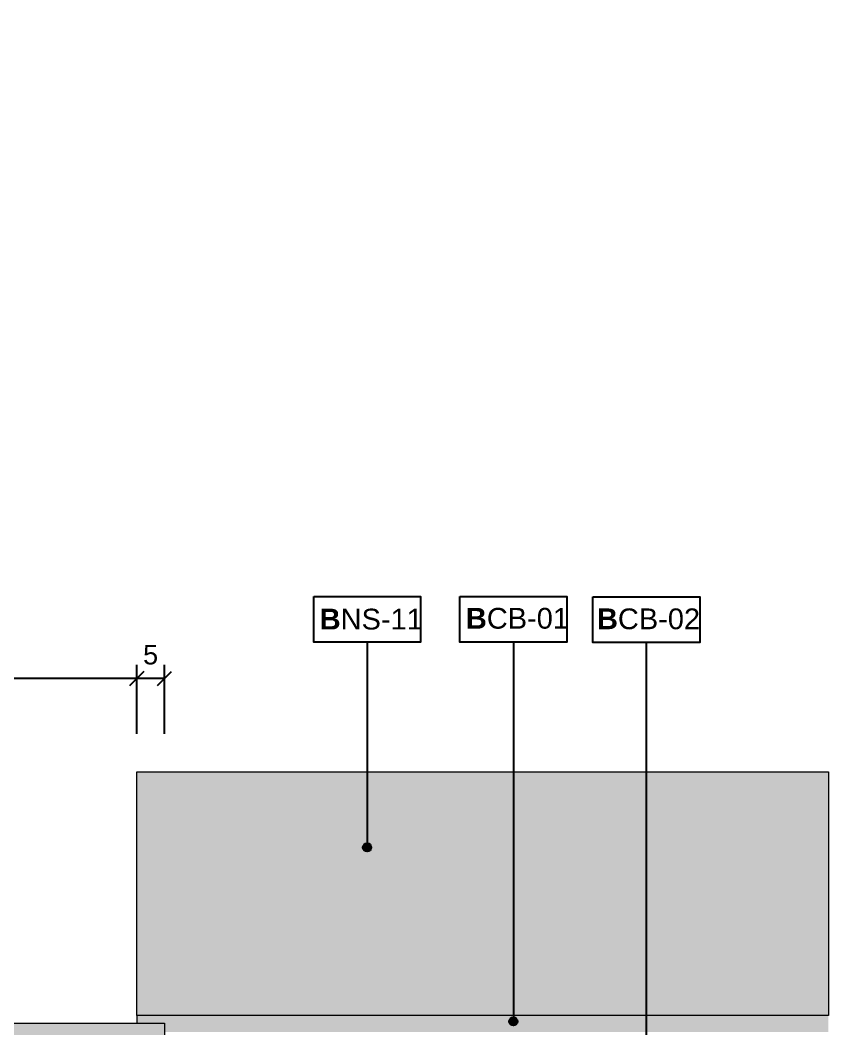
# Model space of a CAD drawing. Header units: metres. Extents: x -325 to 301, y -147 to 149.
# Drawn here: x 67.538 to 68.998, y 44.322 to 46.144 of the extents above; entities that cross this region are included whole.
import ezdxf

# ---------------------------------------------------------------- set-up
doc = ezdxf.new("R2010")
doc.units = ezdxf.units.M
doc.layers.get('Defpoints').update_dxf_attribs({"lineweight": 13})
doc.layers.add('-AUX-QAD', color=5, linetype='Continuous', plot=False)
doc.layers.add('0-TX-1_25', color=7, linetype='Continuous', true_color=0x3f4f7f)
doc.layers.add('EIT_3 TR sorra', color=7, linetype='Continuous', true_color=0xd8ceb0)
doc.layers.add('03-TR-Paviment_08_Natural Stone Bleachers', color=7, linetype='Continuous', lineweight=5, true_color=0xafad9d)
doc.layers.add('1-CM', color=7, linetype='Continuous', lineweight=0)
doc.layers.add('A-KEYPLAN_HATCH', color=7, linetype='Continuous')
doc.layers.add('A_TEXT_2', color=7, linetype='Continuous')
doc.styles.get("Standard").update_dxf_attribs({"font": 'arial.ttf'})
doc.dimstyles.new('ISO-25', dxfattribs={"dimtxt": 0.1, "dimasz": 0.1, "dimexe": 0.1, "dimexo": 0.1, "dimgap": 0.1, "dimtad": 1, "dimdec": 0, "dimlfac": 100, "dimzin": 9, "dimtxsty": 'Standard', "dimblk": 'OBLIQUE', "dimcen": 0.1, "dimadec": 0, "dimazin": 0, "dimtfac": 1, "dimtdec": 0, "dimtmove": 0, "dimatfit": 3, "dimldrblk": 'OBLIQUE', "dimfxl": 1, "dimarcsym": 0})

# ---------------------------------------------------------------- blocks, each defined once
blk = doc.blocks.new('_Oblique')
at = {"color": 0, "lineweight": -2}
blk.add_line((-0.5, -0.5), (0.5, 0.5), dxfattribs=at)
blk = doc.blocks.new('*D450')
at = {"layer": '0-TX-1_25', "color": 0, "lineweight": -2, "transparency": 16777216}
for p, q in [((67.7489, 44.8546), (67.7489, 44.9796)), ((67.7989, 44.8546), (67.7989, 44.9796)), ((67.7989, 44.9546), (67.7489, 44.9546))]:
    blk.add_line(p, q, dxfattribs=at)
at = {"layer": 'Defpoints', "color": 0, "transparency": 16777216}
for p in [(67.7489, 44.9546), (67.7489, 44.3317), (67.7989, 44.3317)]:
    blk.add_point(p, dxfattribs=at)
at = {"layer": '0-TX-1_25', "color": 0, "lineweight": -2, "transparency": 16777216, "xscale": 0.025, "yscale": 0.025, "zscale": 0.025, "rotation": 180}
blk.add_blockref('_Oblique', (67.7489, 44.9546), dxfattribs=at)
at = {"layer": '0-TX-1_25', "color": 0, "lineweight": -2, "transparency": 16777216, "xscale": 0.025, "yscale": 0.025, "zscale": 0.025}
blk.add_blockref('_Oblique', (67.7989, 44.9546), dxfattribs=at)
at = {"layer": '0-TX-1_25', "color": 0, "transparency": 16777216, "insert": (67.7739, 44.9974), "char_height": 0.035, "attachment_point": 5}
blk.add_mtext('5', dxfattribs=at)
blk = doc.blocks.new('*D451')
at = {"layer": '0-TX-1_25', "color": 0, "lineweight": -2, "transparency": 16777216}
for p, q in [((66.5488, 44.8546), (66.5488, 44.9796)), ((67.7489, 44.8546), (67.7489, 44.9796)), ((67.7489, 44.9546), (66.5488, 44.9546))]:
    blk.add_line(p, q, dxfattribs=at)
at = {"layer": 'Defpoints', "color": 0, "transparency": 16777216}
for p in [(66.5488, 44.9546), (66.5488, 44.3317), (67.7489, 44.3317)]:
    blk.add_point(p, dxfattribs=at)
at = {"layer": '0-TX-1_25', "color": 0, "lineweight": -2, "transparency": 16777216, "xscale": 0.025, "yscale": 0.025, "zscale": 0.025, "rotation": 180}
blk.add_blockref('_Oblique', (66.5488, 44.9546), dxfattribs=at)
at = {"layer": '0-TX-1_25', "color": 0, "lineweight": -2, "transparency": 16777216, "xscale": 0.025, "yscale": 0.025, "zscale": 0.025}
blk.add_blockref('_Oblique', (67.7489, 44.9546), dxfattribs=at)
at = {"layer": '0-TX-1_25', "color": 0, "transparency": 16777216, "insert": (67.1488, 44.9975), "char_height": 0.035, "attachment_point": 5}
blk.add_mtext('120', dxfattribs=at)
blk = doc.blocks.new('hatch keyplan 2')
at = {"layer": 'A-KEYPLAN_HATCH'}
blk.add_lwpolyline([(0, 0.00548), (0.01287, 0.00548), (0.01287, 0), (0, 0)], close=True, dxfattribs=at)
blk = doc.blocks.new('hatch keyplan')
at = {"layer": 'A-KEYPLAN_HATCH'}
blk.add_blockref('hatch keyplan 2', (1.43058, 0.85215), dxfattribs=at)
blk = doc.blocks.new('B-CB01')
at = {"layer": 'A-KEYPLAN_HATCH'}
blk.add_blockref('hatch keyplan', (-1.43058, -0.85215), dxfattribs=at)
at = {"layer": 'A_TEXT_2', "insert": (-0.0008, 0.00411), "char_height": 0.0025, "attachment_point": 1}
blk.add_mtext_dynamic_manual_height_columns('\\pi0.00152;{\\fArial|b1|i0|c0|p34;B}CB-01', width=0.0145619, gutter_width=0.015, heights=[0], dxfattribs=at)
blk = doc.blocks.new('BNS11')
at = {"layer": 'A-KEYPLAN_HATCH'}
blk.add_blockref('hatch keyplan', (-1.43058, -0.85215), dxfattribs=at)
at = {"layer": 'A_TEXT_2', "insert": (-0.0008, 0.00401), "char_height": 0.0025, "attachment_point": 1}
blk.add_mtext_dynamic_manual_height_columns('\\pi0.00152;{\\fArial|b1|i0|c0|p34;B}NS-11', width=0.0145619, gutter_width=0.015, heights=[0], dxfattribs=at)
blk = doc.blocks.new('B-CB02')
at = {"layer": 'A-KEYPLAN_HATCH'}
blk.add_blockref('hatch keyplan', (-1.43058, -0.85215), dxfattribs=at)
at = {"layer": 'A_TEXT_2', "insert": (-0.0008, 0.00409), "char_height": 0.0025, "attachment_point": 1}
blk.add_mtext_dynamic_manual_height_columns('\\pi0.00129;{\\fArial|b1|i0|c0|p34;B}CB-02', width=0.0145619, gutter_width=0.015, heights=[0], dxfattribs=at)
blk = doc.blocks.new('POINT')
at = {"layer": '0-TX-1_25'}
h = blk.add_hatch(dxfattribs=at)
h.set_pattern_fill('ANGLE', color=256)
h.set_pattern_definition([(0, (-83.747, -12.726), (0, 6.985), [5.08, -1.905]), (90, (-83.747, -12.726), (-6.985, 4e-16), [5.08, -1.905])])
edge = h.paths.add_edge_path()
edge.add_arc((0, 0), 0.0075, 0, 360)
h = blk.add_hatch(color=256, dxfattribs=at)
h.dxf.hatch_style = 1
edge = h.paths.add_edge_path()
edge.add_arc((0, 0), 0.0075, 0, 360)
blk.add_circle((0, 0), 0.0075, dxfattribs=at)

msp = doc.modelspace()

# ---------------------------------------------------------------- hatches: boundary and pattern name
at = {"layer": '03-TR-Paviment_08_Natural Stone Bleachers'}
h = msp.add_hatch(dxfattribs=at)
h.set_pattern_fill('DASH', color=256, scale=0.002611, angle=233, style=0, double=1)
h.set_pattern_definition([(233, (-83.9953625, -80.401898), (0.0016315323, -0.0116089556), [0.0082894435, -0.0082894435])])
h.paths.add_polyline_path([(67.7489, 44.7859), (67.7489, 44.3459), (68.9989, 44.3459), (68.9989, 44.7859)])
h = msp.add_hatch(dxfattribs=at)
h.set_pattern_fill('DASH', color=256, scale=0.002611, angle=233, style=0, double=1)
h.set_pattern_definition([(233, (-85.195396, -80.856077), (0.0016315323, -0.0116089556), [0.0082894435, -0.0082894435])])
h.paths.add_polyline_path([(66.5488, 44.3317), (66.5488, 43.8917), (67.7989, 43.8917), (67.7989, 44.3317)])
at = {"layer": 'EIT_3 TR sorra'}
h = msp.add_hatch(dxfattribs=at)
h.set_pattern_fill('ANSI36', color=256, scale=0.002552, angle=-0.5675, style=0, double=1)
h.set_pattern_definition([(44.43255, (65.074246, 48.2032195), (0.004452031, 0.015709518), [0.020252618, -0.004050524, 0, -0.004050524])])
h.paths.add_polyline_path([(67.7487, 44.3459), (67.7489, 44.3317), (67.7989, 44.3317), (67.7989, 44.3159), (68.9989, 44.3159), (68.9989, 44.3459)])

# ---------------------------------------------------------------- linework, layer by layer
at = {"layer": '-AUX-QAD'}
for radius in [3.1674, 3.0203]:
    msp.add_circle((68.5761, 44.4281), radius, dxfattribs=at)
at = {"layer": '0-TX-1_25', "elevation": 0.0017}
for points in [[(68.1652, 45.0199), (68.1652, 44.6495)], [(68.4295, 45.0199), (68.4295, 44.3351)]]:
    msp.add_lwpolyline(points, dxfattribs=at)
at = {"layer": '0-TX-1_25'}
msp.add_lwpolyline([(68.6698, 45.0199), (68.6698, 44.0153)], dxfattribs=at)
at = {"layer": '1-CM'}
for points in [[(68.9989, 44.3459), (67.7489, 44.3459), (67.7489, 44.7859), (68.9989, 44.7859)], [(67.7989, 43.8917), (66.5488, 43.8917), (66.5488, 44.3317), (67.7989, 44.3317)]]:
    msp.add_lwpolyline(points, close=True, dxfattribs=at)
msp.add_lwpolyline([(67.7489, 44.3459), (67.7489, 44.3317)], dxfattribs=at)

# ---------------------------------------------------------------- block references
at = {"xscale": 14.99999999999974, "yscale": 14.99999999999974, "zscale": 14.99999999999974}
msp.add_blockref('BNS11', (68.0687, 45.0206), dxfattribs=at)
at = {"layer": '0-TX-1_25', "xscale": 15, "yscale": 15, "zscale": 15}
for name, p in [('B-CB01', (68.3329, 45.0206)), ('B-CB02', (68.5733, 45.0199, -0.0017))]:
    msp.add_blockref(name, p, dxfattribs=at)
at = {"layer": '0-TX-1_25'}
for p in [(68.1652, 44.6495, 0.0017), (68.4295, 44.3351, 0.0017)]:
    msp.add_blockref('POINT', p, dxfattribs=at)

# ---------------------------------------------------------------- dimensions: what is measured, and where the dimension line sits
dim = msp.add_linear_dim(base=(66.5488, 44.9546), p1=(67.7489, 44.3317), p2=(66.5488, 44.3317), dimstyle='ISO-25', override={"dimtxt": 0.035, "dimasz": 0.025, "dimexe": 0.025, "dimexo": 0.025, "dimgap": 0.025, "dimblk1": 'Oblique', "dimblk2": 'Oblique', "dimsah": 1, "dimfxl": 0.1, "dimfxlon": 1, "dimarcsym": 1}, dxfattribs=at)
dim.commit()
dim.dimension.update_dxf_attribs({"geometry": '*D451', "text_midpoint": (67.1488, 44.9975)})
dim = msp.add_linear_dim(base=(67.7489, 44.9546), p1=(67.7989, 44.3317), p2=(67.7489, 44.3317), dimstyle='ISO-25', override={"dimtxt": 0.035, "dimasz": 0.025, "dimexe": 0.025, "dimexo": 0.025, "dimgap": 0.025, "dimblk1": 'Oblique', "dimblk2": 'Oblique', "dimsah": 1, "dimfxl": 0.1, "dimfxlon": 1, "dimarcsym": 1}, dxfattribs=at)
dim.commit()
dim.dimension.update_dxf_attribs({"geometry": '*D450', "text_midpoint": (67.7739, 44.9546), "dimtype": 160})

doc.saveas('drawing.dxf')
